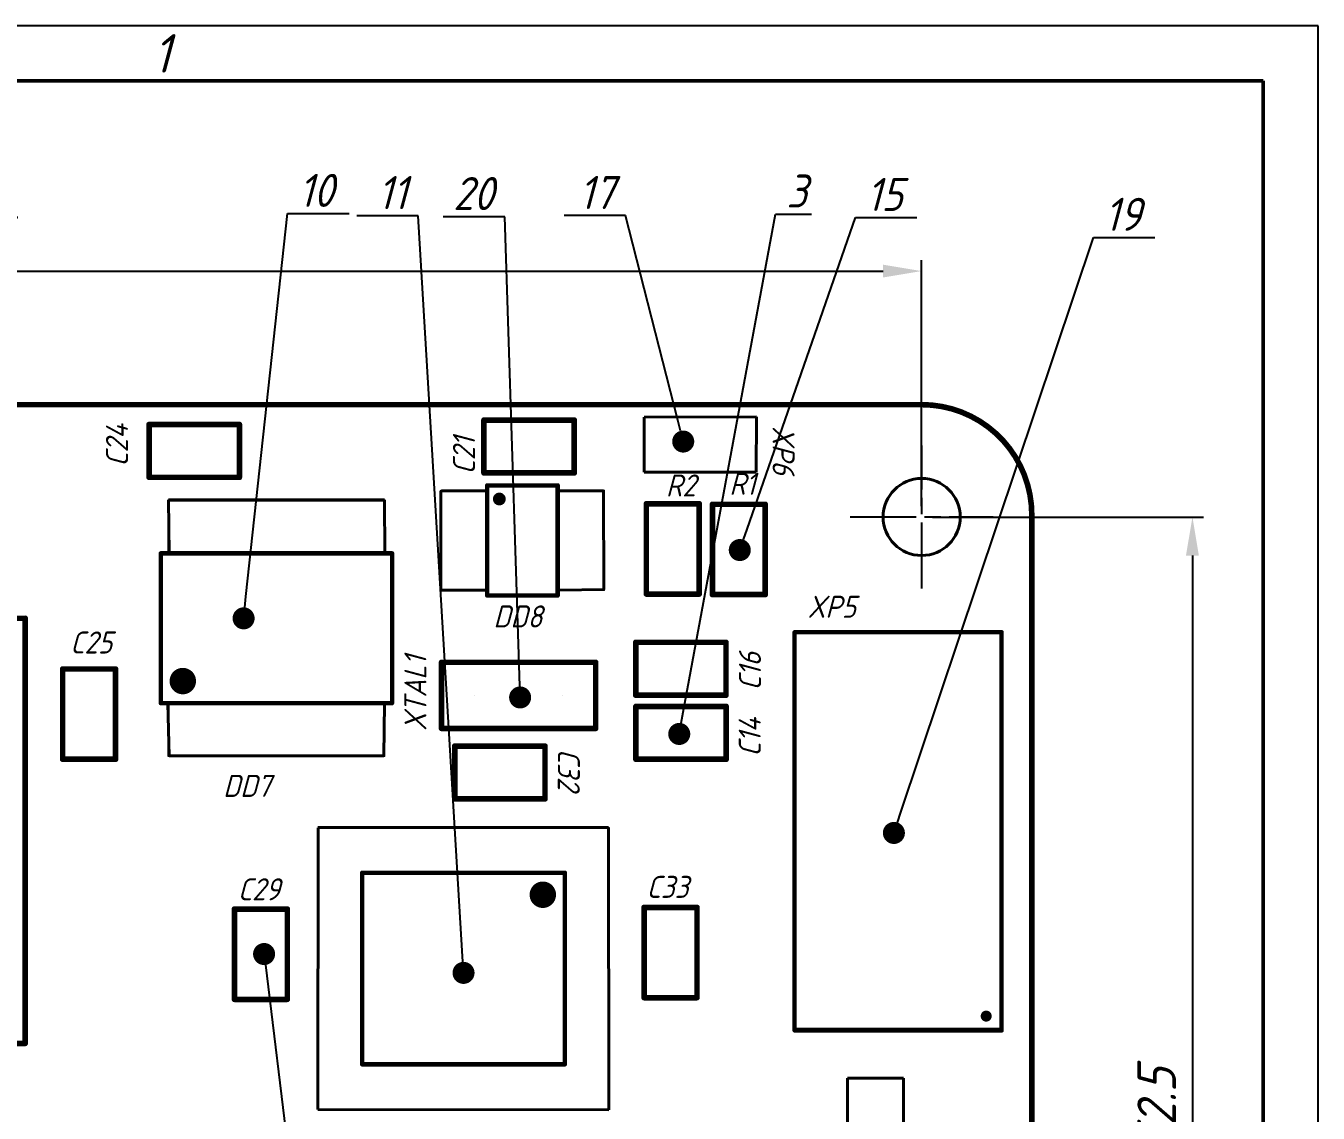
# Model space of a CAD drawing. Header units: millimetres. Extents: x -85 to 1448, y -98 to 199.
# Drawn here: x 217.7 to 335.1, y 100.4 to 199.1 of the extents above; entities that cross this region are included whole.
import ezdxf
from ezdxf import colors
from ezdxf.entities.mleader import LeaderData, LeaderLine
from ezdxf.enums import TextEntityAlignment as Align
from ezdxf.math import Vec2, Vec3

# ---------------------------------------------------------------- set-up
doc = ezdxf.new("R2010")
doc.units = ezdxf.units.MM
for name, pattern in [('AM_ISO08W050', [18, 12, -1.5, 3, -1.5]), ('AM_ISO08W050x2', [9, 6, -0.75, 1.5, -0.75]), ('HIDDEN', [9.525, 6.35, -3.175])]:
    doc.linetypes.add(name, pattern=pattern)
for name, color, linetype, lineweight in [('AM_5', 3, 'Continuous', 25), ('AM_7', 4, 'AM_ISO08W050', 25), ('AM_BOR', 7, 'Continuous', 50), ('Mechanical1', 7, 'Continuous', 40), ('Mechanical13', 7, 'Continuous', 40), ('TopOverlay', 7, 'Continuous', 80), ('прерывистый', 2, 'HIDDEN', 50), ('Текст', 1, 'Continuous', 20)]:
    doc.layers.add(name, color=color, linetype=linetype, lineweight=lineweight)
doc.layers.add('Mechanical15', color=56, linetype='Continuous')
doc.layers.add('PadHoleLayer', color=156, linetype='Continuous')
doc.styles.add('ACGOSTTS', font='geniso.shx', dxfattribs={"oblique": 15})
doc.styles.get("Standard").update_dxf_attribs({"font": 'geniso.shx', "oblique": 15})
doc.dimstyles.new('AM_GOST$0', dxfattribs={"dimtxt": 3.5, "dimasz": 3.5, "dimexe": 1, "dimexo": 1, "dimgap": 1.5, "dimtad": 1, "dimtoh": 1, "dimtxsty": 'Standard', "dimcen": 0, "dimclrd": 256, "dimclre": 256, "dimclrt": 2, "dimadec": 0, "dimazin": 2, "dimtp": 0.1, "dimtm": 0.1, "dimtfac": 0.71, "dimtdec": 3, "dimtmove": 0, "dimatfit": 3, "dimfxl": 1, "dimtolj": 1, "dimlwd": -1, "dimlwe": -1, "dimarcsym": 1})

# ---------------------------------------------------------------- blocks, each defined once
blk = doc.blocks.new('C_________0805_1')
at = {"layer": 'TopOverlay', "const_width": 0.254}
for points in [[(-1.1, -1.2), (-1.1, 1.2)], [(-1.1, 1.2), (3, 1.2)], [(3, -1.2), (3, 1.2)], [(-1.1, -1.2), (2, -1.2)], [(2, -1.2), (3, -1.2)]]:
    blk.add_lwpolyline(points, dxfattribs=at)
at = {"layer": 'TopOverlay', "const_width": 0.127}
for points in [[(-1.164, 1.2, 1), (-1.037, 1.2, 1)], [(-1.164, 1.2, 1), (-1.037, 1.2, 1)], [(2.936, 1.2, 1), (3.063, 1.2, 1)], [(2.936, 1.2, 1), (3.063, 1.2, 1)], [(-1.164, -1.2, 1), (-1.037, -1.2, 1)], [(-1.164, -1.2, 1), (-1.037, -1.2, 1)], [(1.937, -1.2, 1), (2.064, -1.2, 1)], [(1.937, -1.2, 1), (2.064, -1.2, 1)], [(2.936, -1.2, 1), (3.063, -1.2, 1)], [(2.936, -1.2, 1), (3.063, -1.2, 1)]]:
    blk.add_lwpolyline(points, format="xyb", close=True, dxfattribs=at)
blk = doc.blocks.new('TMR1SM_SMD_4')
at = {"layer": 'TopOverlay', "const_width": 0.254}
for points in [[(-17.7, -1.3), (-17.7, 16.5)], [(1.6, 16.5), (-17.7, 16.5)], [(1.6, -1.3), (1.6, 16.5)], [(-17.2, -1.3), (-17.7, -1.3)], [(1.6, -1.3), (-17.2, -1.3)]]:
    blk.add_lwpolyline(points, dxfattribs=at)
at = {"layer": 'TopOverlay', "const_width": 0.127}
for points in [[(-17.764, 16.5, 1), (-17.637, 16.5, 1)], [(-17.764, 16.5, 1), (-17.637, 16.5, 1)], [(1.536, 16.5, 1), (1.663, 16.5, 1)], [(1.536, 16.5, 1), (1.663, 16.5, 1)], [(-17.764, -1.3, 1), (-17.637, -1.3, 1)], [(-17.764, -1.3, 1), (-17.637, -1.3, 1)], [(-17.264, -1.3, 1), (-17.137, -1.3, 1)], [(-17.264, -1.3, 1), (-17.137, -1.3, 1)], [(1.536, -1.3, 1), (1.663, -1.3, 1)], [(1.536, -1.3, 1), (1.663, -1.3, 1)]]:
    blk.add_lwpolyline(points, format="xyb", close=True, dxfattribs=at)
blk = doc.blocks.new('Z_0503_11')
at = {"layer": 'PadHoleLayer'}
for points in [[(0, 0), (0, 0), (0, 0), (0, 0)], [(4, 0), (4, 0), (4, 0), (4, 0)]]:
    blk.add_lwpolyline(points, close=True, dxfattribs=at)
at = {"layer": 'TopOverlay', "const_width": 0.254}
for points in [[(-1.5, -1.5), (-1.5, 1.5)], [(-1.5, 1.5), (5.5, 1.5)], [(5.5, -1.5), (5.5, 1.5)], [(-1.5, -1.5), (-1, -1.5)], [(-1, -1.5), (5.5, -1.5)]]:
    blk.add_lwpolyline(points, dxfattribs=at)
at = {"layer": 'TopOverlay', "const_width": 0.127}
for points in [[(-1.563, 1.5, 1), (-1.436, 1.5, 1)], [(-1.563, 1.5, 1), (-1.436, 1.5, 1)], [(5.437, 1.5, 1), (5.564, 1.5, 1)], [(5.437, 1.5, 1), (5.564, 1.5, 1)], [(-1.563, -1.5, 1), (-1.436, -1.5, 1)], [(-1.563, -1.5, 1), (-1.436, -1.5, 1)], [(-1.064, -1.5, 1), (-0.937, -1.5, 1)], [(-1.064, -1.5, 1), (-0.937, -1.5, 1)], [(5.437, -1.5, 1), (5.564, -1.5, 1)], [(5.437, -1.5, 1), (5.564, -1.5, 1)]]:
    blk.add_lwpolyline(points, format="xyb", close=True, dxfattribs=at)
blk = doc.blocks.new('_________0805_17')
at = {"layer": 'TopOverlay', "const_width": 0.254}
for points in [[(3, 1.2), (-1.1, 1.2)], [(-1.1, -1.2), (-1.1, 1.2)], [(3, -1.2), (3, 1.2)], [(-1.1, -1.2), (2, -1.2)], [(3, -1.2), (2, -1.2)]]:
    blk.add_lwpolyline(points, dxfattribs=at)
at = {"layer": 'TopOverlay', "const_width": 0.127}
for points in [[(-1.164, 1.2, 1), (-1.037, 1.2, 1)], [(-1.164, 1.2, 1), (-1.037, 1.2, 1)], [(2.936, 1.2, 1), (3.063, 1.2, 1)], [(2.936, 1.2, 1), (3.063, 1.2, 1)], [(-1.164, -1.2, 1), (-1.037, -1.2, 1)], [(-1.164, -1.2, 1), (-1.037, -1.2, 1)], [(1.937, -1.2, 1), (2.064, -1.2, 1)], [(1.937, -1.2, 1), (2.064, -1.2, 1)], [(2.936, -1.2, 1), (3.063, -1.2, 1)], [(2.936, -1.2, 1), (3.063, -1.2, 1)]]:
    blk.add_lwpolyline(points, format="xyb", close=True, dxfattribs=at)
blk = doc.blocks.new('_________0805_18')
at = {"layer": 'TopOverlay', "const_width": 0.254}
for points in [[(3, 1.2), (-1.1, 1.2)], [(-1.1, -1.2), (-1.1, 1.2)], [(3, -1.2), (3, 1.2)], [(2, -1.2), (-1.1, -1.2)], [(2, -1.2), (3, -1.2)]]:
    blk.add_lwpolyline(points, dxfattribs=at)
at = {"layer": 'TopOverlay', "const_width": 0.127}
for points in [[(-1.163, 1.2, 1), (-1.036, 1.2, 1)], [(-1.163, 1.2, 1), (-1.036, 1.2, 1)], [(2.936, 1.2, 1), (3.063, 1.2, 1)], [(2.936, 1.2, 1), (3.063, 1.2, 1)], [(-1.163, -1.2, 1), (-1.036, -1.2, 1)], [(-1.163, -1.2, 1), (-1.036, -1.2, 1)], [(1.937, -1.2, 1), (2.064, -1.2, 1)], [(1.937, -1.2, 1), (2.064, -1.2, 1)], [(2.936, -1.2, 1), (3.063, -1.2, 1)], [(2.936, -1.2, 1), (3.063, -1.2, 1)]]:
    blk.add_lwpolyline(points, format="xyb", close=True, dxfattribs=at)
blk = doc.blocks.new('SOIC_N8__REF198__ADM485__23')
at = {"layer": 'Mechanical1', "const_width": 0.1}
for points in [[(-0.875, 0.345), (1.1, 0.345)], [(-0.875, 0.345), (-0.875, -4.155)], [(4.525, 0.345), (6.525, 0.35)], [(6.525, 0.35), (6.525, -4.155)], [(-0.875, -4.155), (1.125, -4.155)], [(4.525, -4.155), (6.525, -4.155)]]:
    blk.add_lwpolyline(points, dxfattribs=at)
at = {"layer": 'Mechanical1', "const_width": 0.05}
for points in [[(-0.9, 0.345, 1), (-0.85, 0.345, 1)], [(-0.9, 0.345, 1), (-0.85, 0.345, 1)], [(1.075, 0.345, 1), (1.125, 0.345, 1)], [(4.5, 0.345, 1), (4.55, 0.345, 1)], [(6.5, 0.35, 1), (6.55, 0.35, 1)], [(6.5, 0.35, 1), (6.55, 0.35, 1)], [(-0.9, -4.155, 1), (-0.85, -4.155, 1)], [(-0.9, -4.155, 1), (-0.85, -4.155, 1)], [(1.1, -4.155, 1), (1.15, -4.155, 1)], [(4.5, -4.155, 1), (4.55, -4.155, 1)], [(6.5, -4.155, 1), (6.55, -4.155, 1)], [(6.5, -4.155, 1), (6.55, -4.155, 1)]]:
    blk.add_lwpolyline(points, format="xyb", close=True, dxfattribs=at)
at = {"layer": 'Mechanical13'}
for p, q in [((-0.875, 0.345), (-0.875, -4.155)), ((-0.85, 0.345), (1.125, 0.345)), ((4.5, 0.345), (6.5, 0.35)), ((6.5, 0.35), (6.525, -4.13)), ((-0.875, -4.155), (1.15, -4.155)), ((6.525, -4.13), (4.5, -4.155))]:
    blk.add_line(p, q, dxfattribs=at)
at = {"layer": 'TopOverlay', "const_width": 0.2}
for points in [[(1.225, -4.405), (1.225, 0.595)], [(1.225, 0.595), (4.425, 0.595)], [(4.425, -4.405), (4.425, 0.595)], [(1.225, -4.405), (4.425, -4.405)]]:
    blk.add_lwpolyline(points, dxfattribs=at)
at = {"layer": 'TopOverlay'}
for points, const_width in [([(1.175, 0.595, 1), (1.275, 0.595, 1)], 0.1), ([(1.175, 0.595, 1), (1.275, 0.595, 1)], 0.1), ([(4.375, 0.595, 1), (4.475, 0.595, 1)], 0.1), ([(4.375, 0.595, 1), (4.475, 0.595, 1)], 0.1), ([(1.915, -0.025, 1), (1.635, -0.025, 1)], 0.3), ([(1.56, -0.025, 1), (1.71, -0.025, 1)], 0.15), ([(1.84, -0.025, 1), (1.99, -0.025, 1)], 0.15), ([(1.175, -4.405, 1), (1.275, -4.405, 1)], 0.1), ([(1.175, -4.405, 1), (1.275, -4.405, 1)], 0.1), ([(4.375, -4.405, 1), (4.475, -4.405, 1)], 0.1), ([(4.375, -4.405, 1), (4.475, -4.405, 1)], 0.1)]:
    blk.add_lwpolyline(points, format="xyb", close=True, dxfattribs=dict(at, const_width=const_width))
blk = doc.blocks.new('ADUM_SOIC_24')
at = {"layer": 'Mechanical13'}
for p, q in [((-1.049, 0.43), (-1.05, -9.32)), ((1.325, 0.48), (-1.049, 0.43)), ((8.15, 0.43), (10.575, 0.455)), ((10.575, 0.455), (10.575, -9.345)), ((-1.05, -9.32), (1.325, -9.345)), ((10.575, -9.345), (8.15, -9.37))]:
    blk.add_line(p, q, dxfattribs=at)
at = {"layer": 'Mechanical13', "const_width": 0.1}
for points in [[(-1.05, 0.455), (1.35, 0.455)], [(-1.05, 0.455), (-1.05, -9.345)], [(8.15, 0.455), (10.55, 0.455)], [(10.55, 0.455), (10.55, -9.345)], [(-1.05, -9.345), (1.35, -9.345)], [(8.15, -9.345), (10.55, -9.345)]]:
    blk.add_lwpolyline(points, dxfattribs=at)
at = {"layer": 'Mechanical13', "const_width": 0.05}
for points in [[(-1.075, 0.455, 1), (-1.025, 0.455, 1)], [(-1.075, 0.455, 1), (-1.025, 0.455, 1)], [(1.325, 0.455, 1), (1.375, 0.455, 1)], [(8.125, 0.455, 1), (8.175, 0.455, 1)], [(10.525, 0.455, 1), (10.575, 0.455, 1)], [(10.525, 0.455, 1), (10.575, 0.455, 1)], [(-1.075, -9.345, 1), (-1.025, -9.345, 1)], [(-1.075, -9.345, 1), (-1.025, -9.345, 1)], [(1.325, -9.345, 1), (1.375, -9.345, 1)], [(8.125, -9.345, 1), (8.175, -9.345, 1)], [(10.525, -9.345, 1), (10.575, -9.345, 1)], [(10.525, -9.345, 1), (10.575, -9.345, 1)]]:
    blk.add_lwpolyline(points, format="xyb", close=True, dxfattribs=at)
at = {"layer": 'TopOverlay', "const_width": 0.2}
for points in [[(1.35, 0.805), (1.35, -9.695)], [(1.35, 0.805), (8.15, 0.805)], [(8.15, 0.805), (8.15, -9.695)], [(1.35, -9.695), (8.15, -9.695)]]:
    blk.add_lwpolyline(points, dxfattribs=at)
at = {"layer": 'TopOverlay'}
for points, const_width in [([(1.3, 0.805, 1), (1.4, 0.805, 1)], 0.1), ([(1.3, 0.805, 1), (1.4, 0.805, 1)], 0.1), ([(8.1, 0.805, 1), (8.2, 0.805, 1)], 0.1), ([(8.1, 0.805, 1), (8.2, 0.805, 1)], 0.1), ([(2.65, -0.195, 1), (2.05, -0.195, 1)], 0.6), ([(1.9, -0.195, 1), (2.2, -0.195, 1)], 0.3), ([(2.5, -0.195, 1), (2.8, -0.195, 1)], 0.3), ([(1.3, -9.695, 1), (1.4, -9.695, 1)], 0.1), ([(1.3, -9.695, 1), (1.4, -9.695, 1)], 0.1), ([(8.1, -9.695, 1), (8.2, -9.695, 1)], 0.1), ([(8.1, -9.695, 1), (8.2, -9.695, 1)], 0.1)]:
    blk.add_lwpolyline(points, format="xyb", close=True, dxfattribs=dict(at, const_width=const_width))
blk = doc.blocks.new('C_________0805_33')
at = {"layer": 'TopOverlay', "const_width": 0.254}
for points in [[(3, 1.2), (-1.1, 1.2)], [(-1.1, -1.2), (-1.1, 1.2)], [(3, -1.2), (3, 1.2)], [(2, -1.2), (-1.1, -1.2)], [(3, -1.2), (2, -1.2)]]:
    blk.add_lwpolyline(points, dxfattribs=at)
at = {"layer": 'TopOverlay', "const_width": 0.127}
for points in [[(-1.164, 1.2, 1), (-1.037, 1.2, 1)], [(-1.164, 1.2, 1), (-1.037, 1.2, 1)], [(2.936, 1.2, 1), (3.063, 1.2, 1)], [(2.936, 1.2, 1), (3.063, 1.2, 1)], [(-1.164, -1.2, 1), (-1.037, -1.2, 1)], [(-1.164, -1.2, 1), (-1.037, -1.2, 1)], [(1.937, -1.2, 1), (2.064, -1.2, 1)], [(1.937, -1.2, 1), (2.064, -1.2, 1)], [(2.936, -1.2, 1), (3.063, -1.2, 1)], [(2.936, -1.2, 1), (3.063, -1.2, 1)]]:
    blk.add_lwpolyline(points, format="xyb", close=True, dxfattribs=at)
blk = doc.blocks.new('C_________0805_34')
at = {"layer": 'TopOverlay', "const_width": 0.254}
for points in [[(-1.1, 1.2), (3, 1.2)], [(-1.1, -1.2), (-1.1, 1.2)], [(3, -1.2), (3, 1.2)], [(-1.1, -1.2), (2, -1.2)], [(2, -1.2), (3, -1.2)]]:
    blk.add_lwpolyline(points, dxfattribs=at)
at = {"layer": 'TopOverlay', "const_width": 0.127}
for points in [[(-1.164, 1.2, 1), (-1.037, 1.2, 1)], [(-1.164, 1.2, 1), (-1.037, 1.2, 1)], [(2.936, 1.2, 1), (3.063, 1.2, 1)], [(2.936, 1.2, 1), (3.063, 1.2, 1)], [(-1.164, -1.2, 1), (-1.037, -1.2, 1)], [(-1.164, -1.2, 1), (-1.037, -1.2, 1)], [(1.937, -1.2, 1), (2.064, -1.2, 1)], [(1.937, -1.2, 1), (2.064, -1.2, 1)], [(2.936, -1.2, 1), (3.063, -1.2, 1)], [(2.936, -1.2, 1), (3.063, -1.2, 1)]]:
    blk.add_lwpolyline(points, format="xyb", close=True, dxfattribs=at)
blk = doc.blocks.new('C_________0805_37')
at = {"layer": 'TopOverlay', "const_width": 0.254}
for points in [[(3, 1.2), (-1.1, 1.2)], [(-1.1, -1.2), (-1.1, 1.2)], [(3, -1.2), (3, 1.2)], [(2, -1.2), (-1.1, -1.2)], [(3, -1.2), (2, -1.2)]]:
    blk.add_lwpolyline(points, dxfattribs=at)
at = {"layer": 'TopOverlay', "const_width": 0.127}
for points in [[(-1.164, 1.2, 1), (-1.037, 1.2, 1)], [(-1.164, 1.2, 1), (-1.037, 1.2, 1)], [(2.936, 1.2, 1), (3.063, 1.2, 1)], [(2.936, 1.2, 1), (3.063, 1.2, 1)], [(-1.164, -1.2, 1), (-1.037, -1.2, 1)], [(-1.164, -1.2, 1), (-1.037, -1.2, 1)], [(1.937, -1.2, 1), (2.064, -1.2, 1)], [(1.937, -1.2, 1), (2.064, -1.2, 1)], [(2.936, -1.2, 1), (3.063, -1.2, 1)], [(2.936, -1.2, 1), (3.063, -1.2, 1)]]:
    blk.add_lwpolyline(points, format="xyb", close=True, dxfattribs=at)
blk = doc.blocks.new('C_________0805_41')
at = {"layer": 'TopOverlay', "const_width": 0.254}
for points in [[(-1.1, 1.2), (3, 1.2)], [(-1.1, 1.2), (-1.1, -1.2)], [(3, 1.2), (3, -1.2)], [(-1.1, -1.2), (2, -1.2)], [(2, -1.2), (3, -1.2)]]:
    blk.add_lwpolyline(points, dxfattribs=at)
at = {"layer": 'TopOverlay', "const_width": 0.127}
for points in [[(-1.164, 1.2, 1), (-1.037, 1.2, 1)], [(-1.164, 1.2, 1), (-1.037, 1.2, 1)], [(2.936, 1.2, 1), (3.063, 1.2, 1)], [(2.936, 1.2, 1), (3.063, 1.2, 1)], [(-1.164, -1.2, 1), (-1.037, -1.2, 1)], [(-1.164, -1.2, 1), (-1.037, -1.2, 1)], [(1.937, -1.2, 1), (2.064, -1.2, 1)], [(1.937, -1.2, 1), (2.064, -1.2, 1)], [(2.936, -1.2, 1), (3.063, -1.2, 1)], [(2.936, -1.2, 1), (3.063, -1.2, 1)]]:
    blk.add_lwpolyline(points, format="xyb", close=True, dxfattribs=at)
blk = doc.blocks.new('C_________0805_42')
at = {"layer": 'TopOverlay', "const_width": 0.254}
for points in [[(-1.1, 1.2), (3, 1.2)], [(-1.1, -1.2), (-1.1, 1.2)], [(3, -1.2), (3, 1.2)], [(-1.1, -1.2), (2, -1.2)], [(2, -1.2), (3, -1.2)]]:
    blk.add_lwpolyline(points, dxfattribs=at)
at = {"layer": 'TopOverlay', "const_width": 0.127}
for points in [[(-1.164, 1.2, 1), (-1.037, 1.2, 1)], [(-1.164, 1.2, 1), (-1.037, 1.2, 1)], [(2.936, 1.2, 1), (3.063, 1.2, 1)], [(2.936, 1.2, 1), (3.063, 1.2, 1)], [(-1.164, -1.2, 1), (-1.037, -1.2, 1)], [(-1.164, -1.2, 1), (-1.037, -1.2, 1)], [(1.937, -1.2, 1), (2.064, -1.2, 1)], [(1.937, -1.2, 1), (2.064, -1.2, 1)], [(2.936, -1.2, 1), (3.063, -1.2, 1)], [(2.936, -1.2, 1), (3.063, -1.2, 1)]]:
    blk.add_lwpolyline(points, format="xyb", close=True, dxfattribs=at)
blk = doc.blocks.new('C_________0805_45')
at = {"layer": 'TopOverlay', "const_width": 0.254}
for points in [[(-1.1, 1.2), (3, 1.2)], [(-1.1, -1.2), (-1.1, 1.2)], [(3, -1.2), (3, 1.2)], [(-1.1, -1.2), (2, -1.2)], [(2, -1.2), (3, -1.2)]]:
    blk.add_lwpolyline(points, dxfattribs=at)
at = {"layer": 'TopOverlay', "const_width": 0.127}
for points in [[(-1.163, 1.2, 1), (-1.036, 1.2, 1)], [(-1.163, 1.2, 1), (-1.036, 1.2, 1)], [(2.936, 1.2, 1), (3.063, 1.2, 1)], [(2.936, 1.2, 1), (3.063, 1.2, 1)], [(-1.163, -1.2, 1), (-1.036, -1.2, 1)], [(-1.163, -1.2, 1), (-1.036, -1.2, 1)], [(1.937, -1.2, 1), (2.064, -1.2, 1)], [(1.937, -1.2, 1), (2.064, -1.2, 1)], [(2.936, -1.2, 1), (3.063, -1.2, 1)], [(2.936, -1.2, 1), (3.063, -1.2, 1)]]:
    blk.add_lwpolyline(points, format="xyb", close=True, dxfattribs=at)
blk = doc.blocks.new('C_________0805_50')
at = {"layer": 'TopOverlay', "const_width": 0.254}
for points in [[(-1.1, 1.2), (3, 1.2)], [(-1.1, -1.2), (-1.1, 1.2)], [(3, -1.2), (3, 1.2)], [(-1.1, -1.2), (2, -1.2)], [(2, -1.2), (3, -1.2)]]:
    blk.add_lwpolyline(points, dxfattribs=at)
at = {"layer": 'TopOverlay', "const_width": 0.127}
for points in [[(-1.164, 1.2, 1), (-1.037, 1.2, 1)], [(-1.164, 1.2, 1), (-1.037, 1.2, 1)], [(2.936, 1.2, 1), (3.063, 1.2, 1)], [(2.936, 1.2, 1), (3.063, 1.2, 1)], [(-1.164, -1.2, 1), (-1.037, -1.2, 1)], [(-1.164, -1.2, 1), (-1.037, -1.2, 1)], [(1.937, -1.2, 1), (2.064, -1.2, 1)], [(1.937, -1.2, 1), (2.064, -1.2, 1)], [(2.936, -1.2, 1), (3.063, -1.2, 1)], [(2.936, -1.2, 1), (3.063, -1.2, 1)]]:
    blk.add_lwpolyline(points, format="xyb", close=True, dxfattribs=at)
blk = doc.blocks.new('GOST_A3_LANDSCAPE')
at = {"layer": 'AM_BOR', "color": 1, "lineweight": 25}
for p, q in [((420, 297), (0, 297)), ((420, 0), (420, 297))]:
    blk.add_line(p, q, dxfattribs=at)
at = {"layer": 'AM_BOR', "color": 7, "lineweight": 50}
for p, q in [((415, 292), (20, 292)), ((415, 5), (415, 292))]:
    blk.add_line(p, q, dxfattribs=at)
at = {"layer": 'AM_BOR', "color": 1, "lineweight": 25, "style": 'ACGOSTTS', "oblique": 15}
blk.add_text('1', height=3.5, dxfattribs=at).set_placement((315, 294.5), align=Align.MIDDLE_CENTER)
blk = doc.blocks.new('*D70')
at = {"layer": 'AM_5', "linetype": 'ByBlock', "transparency": 16777216}
for p, q in [((119.05, 146.98), (119.05, 27.16)), ((309.05, 146.98), (309.05, 27.16)), ((122.55, 28.16), (305.55, 28.16))]:
    blk.add_line(p, q, dxfattribs=at)
at = {"layer": 'AM_5', "transparency": 16777216}
for points in [[(122.55, 28.74), (122.55, 27.58), (119.05, 28.16)], [(305.55, 28.74), (305.55, 27.58), (309.05, 28.16)]]:
    blk.add_solid(points, dxfattribs=at)
at = {"layer": 'Defpoints', "color": 0, "transparency": 16777216}
for p in [(119.05, 147.98), (309.05, 147.98), (309.05, 28.16)]:
    blk.add_point(p, dxfattribs=at)
at = {"layer": 'AM_5', "color": 2, "transparency": 16777216, "insert": (215.17, 31.41), "char_height": 3.5, "attachment_point": 5}
blk.add_mtext('\\A1;95', dxfattribs=at)
blk = doc.blocks.new('*D71')
at = {"layer": 'AM_5', "linetype": 'ByBlock', "transparency": 16777216}
for p, q in [((300.05, 154.48), (324.64, 154.48)), ((323.64, 150.98), (323.64, 52.98)), ((300.05, 49.48), (324.64, 49.48))]:
    blk.add_line(p, q, dxfattribs=at)
at = {"layer": 'AM_5', "transparency": 16777216}
for points in [[(323.05, 150.98), (324.22, 150.98), (323.64, 154.48)], [(323.05, 52.98), (324.22, 52.98), (323.64, 49.48)]]:
    blk.add_solid(points, dxfattribs=at)
at = {"layer": 'Defpoints', "color": 0, "transparency": 16777216}
for p in [(299.05, 154.48), (299.05, 49.48), (323.64, 49.48)]:
    blk.add_point(p, dxfattribs=at)
at = {"layer": 'AM_5', "color": 2, "transparency": 16777216, "insert": (320.39, 100.69), "char_height": 3.5, "attachment_point": 5, "rotation": 90}
blk.add_mtext('\\A1;52.5', dxfattribs=at)
blk = doc.blocks.new('*D72')
at = {"layer": 'AM_5', "linetype": 'ByBlock', "transparency": 16777216}
for p, q in [((129.05, 155.48), (129.05, 177.81)), ((299.05, 155.48), (299.05, 177.81)), ((132.55, 176.81), (295.55, 176.81))]:
    blk.add_line(p, q, dxfattribs=at)
at = {"layer": 'AM_5', "transparency": 16777216}
for points in [[(132.55, 177.39), (132.55, 176.23), (129.05, 176.81)], [(295.55, 177.39), (295.55, 176.23), (299.05, 176.81)]]:
    blk.add_solid(points, dxfattribs=at)
at = {"layer": 'Defpoints', "color": 0, "transparency": 16777216}
for p in [(299.05, 176.81), (129.05, 154.48), (299.05, 154.48)]:
    blk.add_point(p, dxfattribs=at)
at = {"layer": 'AM_5', "color": 2, "transparency": 16777216, "insert": (214.05, 180.06), "char_height": 3.5, "attachment_point": 5}
blk.add_mtext('\\A1;85', dxfattribs=at)
blk = doc.blocks.new('_Dot')
at = {"color": 0, "linetype": 'ByBlock', "lineweight": -2}
blk.add_line((-0.5, 0), (-1, 0), dxfattribs=at)
at = {"color": 0, "linetype": 'ByBlock', "const_width": 0.5}
blk.add_lwpolyline([(-0.25, 0, 1), (0.25, 0, 1)], format="xyb", close=True, dxfattribs=at)

msp = doc.modelspace()

# ---------------------------------------------------------------- linework, layer by layer
at = {"layer": 'AM_7', "linetype": 'AM_ISO08W050x2'}
for p, q in [((299.052, 147.983), (299.052, 160.983)), ((292.552, 154.483), (305.552, 154.483))]:
    msp.add_line(p, q, dxfattribs=at)
at = {"layer": 'Mechanical1', "const_width": 0.508}
for points in [[(128.852, 164.683), (298.852, 164.683)], [(309.052, 49.283), (309.052, 154.683)]]:
    msp.add_lwpolyline(points, dxfattribs=at)
at = {"layer": 'Mechanical1'}
for points, const_width in [([(298.725, 164.683, 1), (298.979, 164.683, 1)], 0.254), ([(298.925, 164.683, 1), (299.179, 164.683, 1)], 0.254), ([(308.925, 154.683, 1), (309.179, 154.683, 1)], 0.254), ([(308.925, 154.683, 1), (309.179, 154.683, 1)], 0.254), ([(304.912, 108.913, 1), (304.912, 109.413, 1)], 0.5)]:
    msp.add_lwpolyline(points, format="xyb", close=True, dxfattribs=dict(at, const_width=const_width))
at = {"layer": 'Mechanical1', "const_width": 0.508}
msp.add_lwpolyline([(299.052, 164.683, -0.4142136), (309.052, 154.683)], format="xyb", dxfattribs=at)
at = {"layer": 'Mechanical13'}
for p, q in [((284.046, 163.573), (273.854, 163.54)), ((273.854, 163.54), (273.854, 158.56)), ((284.032, 158.543), (284.046, 163.573)), ((273.854, 158.56), (284.032, 158.543)), ((244.227, 126.283), (270.627, 126.283)), ((244.227, 100.683), (244.252, 126.258)), ((270.627, 126.283), (270.652, 100.658)), ((292.312, 103.443), (292.312, 103.543)), ((292.312, 103.543), (292.362, 103.543)), ((292.312, 103.443), (292.312, 73.063)), ((297.392, 103.543), (292.362, 103.543)), ((297.392, 73.063), (297.392, 103.543)), ((270.652, 100.658), (244.227, 100.683))]:
    msp.add_line(p, q, dxfattribs=at)
msp.add_circle((299.052, 154.483), 3.5, dxfattribs=at)
at = {"layer": 'Mechanical15'}
for points, const_width in [([(287.612, 143.913), (306.212, 143.913)], 0.2), ([(287.612, 108.013), (287.612, 143.913)], 0.2), ([(306.212, 108.013), (306.212, 143.913)], 0.2), ([(244.252, 100.683), (244.252, 126.283)], 0.1), ([(244.252, 126.283), (270.652, 126.283)], 0.1), ([(270.652, 100.683), (270.652, 126.283)], 0.1), ([(287.612, 108.013), (306.212, 108.013)], 0.2), ([(244.252, 100.683), (270.652, 100.683)], 0.1)]:
    msp.add_lwpolyline(points, dxfattribs=dict(at, const_width=const_width))
for points, const_width in [([(287.612, 143.863, 1), (287.612, 143.963, 1)], 0.1), ([(287.612, 143.863, 1), (287.612, 143.963, 1)], 0.1), ([(306.212, 143.863, 1), (306.212, 143.963, 1)], 0.1), ([(306.212, 143.863, 1), (306.212, 143.963, 1)], 0.1), ([(244.252, 126.308, 1), (244.252, 126.258, 1)], 0.05), ([(244.252, 126.308, 1), (244.252, 126.258, 1)], 0.05), ([(270.652, 126.308, 1), (270.652, 126.258, 1)], 0.05), ([(270.652, 126.308, 1), (270.652, 126.258, 1)], 0.05), ([(287.612, 107.963, 1), (287.612, 108.063, 1)], 0.1), ([(287.612, 107.963, 1), (287.612, 108.063, 1)], 0.1), ([(306.212, 107.963, 1), (306.212, 108.063, 1)], 0.1), ([(306.212, 107.963, 1), (306.212, 108.063, 1)], 0.1), ([(244.252, 100.708, 1), (244.252, 100.658, 1)], 0.05), ([(244.252, 100.708, 1), (244.252, 100.658, 1)], 0.05), ([(270.652, 100.708, 1), (270.652, 100.658, 1)], 0.05), ([(270.652, 100.708, 1), (270.652, 100.658, 1)], 0.05)]:
    msp.add_lwpolyline(points, format="xyb", close=True, dxfattribs=dict(at, const_width=const_width))
at = {"layer": 'TopOverlay', "const_width": 0.4}
for points in [[(287.512, 144.013), (306.312, 144.013)], [(287.512, 107.863), (287.512, 144.013)], [(306.312, 107.863), (306.312, 144.013)], [(248.252, 104.783), (248.252, 122.183)], [(248.252, 122.183), (266.652, 122.183)], [(266.652, 104.783), (266.652, 122.183)], [(287.512, 107.863), (306.312, 107.863)], [(248.252, 104.783), (266.652, 104.783)]]:
    msp.add_lwpolyline(points, dxfattribs=at)
at = {"layer": 'TopOverlay'}
for points, const_width in [([(287.512, 143.913, 1), (287.512, 144.113, 1)], 0.2), ([(287.512, 143.913, 1), (287.512, 144.113, 1)], 0.2), ([(306.312, 143.913, 1), (306.312, 144.113, 1)], 0.2), ([(306.312, 143.913, 1), (306.312, 144.113, 1)], 0.2), ([(248.252, 122.283, 1), (248.252, 122.083, 1)], 0.2), ([(248.252, 122.283, 1), (248.252, 122.083, 1)], 0.2), ([(266.652, 122.283, 1), (266.652, 122.083, 1)], 0.2), ([(266.652, 122.283, 1), (266.652, 122.083, 1)], 0.2), ([(264.652, 119.583, 1), (264.652, 120.783, 1)], 1.2), ([(264.652, 121.083, 1), (264.652, 120.483, 1)], 0.6), ([(264.652, 119.883, 1), (264.652, 119.283, 1)], 0.6), ([(287.512, 107.763, 1), (287.512, 107.963, 1)], 0.2), ([(287.512, 107.763, 1), (287.512, 107.963, 1)], 0.2), ([(306.312, 107.763, 1), (306.312, 107.963, 1)], 0.2), ([(306.312, 107.763, 1), (306.312, 107.963, 1)], 0.2), ([(248.252, 104.883, 1), (248.252, 104.683, 1)], 0.2), ([(248.252, 104.883, 1), (248.252, 104.683, 1)], 0.2), ([(266.652, 104.883, 1), (266.652, 104.683, 1)], 0.2), ([(266.652, 104.883, 1), (266.652, 104.683, 1)], 0.2)]:
    msp.add_lwpolyline(points, format="xyb", close=True, dxfattribs=dict(at, const_width=const_width))

# ---------------------------------------------------------------- block references
at = {"xscale": 1.999999999999999, "yscale": 1.999999999999999, "zscale": 1.999999999999999}
for name, p in [('C_________0805_42', (231.102, 160.483)), ('C_________0805_45', (261.502, 160.883)), ('SOIC_N8__REF198__ADM485__23', (257.152, 156.163)), ('C_________0805_50', (275.288, 140.703)), ('Z_0503_11', (258.452, 138.283)), ('C_________0805_1', (275.302, 134.883)), ('C_________0805_34', (258.852, 131.283))]:
    msp.add_blockref(name, p, dxfattribs=at)
for name, p, rotation in [('ADUM_SOIC_24', (231.572, 134.883), 90), ('_________0805_17', (276.452, 153.483), 270), ('_________0805_18', (282.452, 153.433), 270), ('TMR1SM_SMD_4', (184.652, 109.883), 270), ('C_________0805_41', (223.452, 134.683), 90), ('C_________0805_37', (239.052, 116.683), 270), ('C_________0805_33', (276.252, 116.833), 270)]:
    msp.add_blockref(name, p, dxfattribs=dict(at, rotation=rotation))
at = {"layer": 'прерывистый', "lineweight": 0}
msp.add_blockref('GOST_A3_LANDSCAPE', (-84.946, -97.923), dxfattribs=at)

# ---------------------------------------------------------------- texts
at = {"layer": 'Текст', "color": 1, "oblique": 15}
for s, rotation, p in [('C24', 90, (226.985, 159.051)), ('C21', 90, (258.492, 158.343)), ('XP6', 270, (285.515, 162.728)), ('XTAL1', 90, (254.082, 135.056)), ('C16', 90, (284.464, 138.725)), ('C14', 90, (284.441, 132.72)), ('C32', 270, (266.013, 133.44))]:
    msp.add_text(s, height=2, rotation=rotation, dxfattribs=at).set_placement(p)
for s, p in [('R1', (281.586, 156.494)), ('R2', (275.828, 156.344)), ('XP5', (288.685, 145.332)), ('DD8', (260.161, 144.452)), ('C25', (221.733, 142.087)), ('DD7', (235.618, 129.068)), ('C29', (236.954, 119.678)), ('C33', (274.066, 119.894))]:
    msp.add_text(s, height=2, dxfattribs=at).set_placement(p)

# ---------------------------------------------------------------- dimensions: what is measured, and where the dimension line sits
at = {"layer": 'AM_5'}
dim = msp.add_linear_dim(base=(299.052, 176.81), p1=(129.052, 154.483), p2=(299.052, 154.483), text='85', dimstyle='AM_GOST$0', override={"dimpost": ''}, dxfattribs=at)
dim.commit()
dim.dimension.update_dxf_attribs({"geometry": '*D72', "text_midpoint": (214.052, 180.06)})
for base, p1, p2, angle, text, picture, middle in [((323.636, 49.483), (299.052, 154.483), (299.052, 49.483), 90, '52.5', '*D71', (323.636, 100.686)), ((309.052, 28.158), (119.052, 147.983), (309.052, 147.983), 0, '95', '*D70', (215.168, 28.158))]:
    dim = msp.add_linear_dim(base=base, p1=p1, p2=p2, angle=angle, text=text, dimstyle='AM_GOST$0', dxfattribs=at)
    dim.commit()
    dim.dimension.update_dxf_attribs({"geometry": picture, "text_midpoint": middle, "dimtype": 160})

# ---------------------------------------------------------------- leaders
ml = msp.add_multileader_mtext('Standard', dxfattribs=at)
ml.set_content('10', color=256)
ml.set_leader_properties()
ml.set_arrow_properties(name='DOT')
ml.build(insert=Vec2(0, 0))
ml.multileader.update_dxf_attribs({"text_left_attachment_type": 5, "text_right_attachment_type": 5, "dogleg_length": 0, "arrow_head_size": 2})
ctx = ml.context
ctx.base_point, ctx.char_height, ctx.arrow_head_size, ctx.landing_gap_size, ctx.plane_origin = Vec3(241.472, 182.037), 3, 2, 1, Vec3(237.483, 145.279)
ctx.left_attachment, ctx.right_attachment = 5, 5
notes = []
notes.append((ctx, [(0, (1, 1, 0), (241.472, 182.037), (1, 0), 0, [(0, [(237.483, 145.279)], 0, [])])]))
ctx.mtext.insert, ctx.mtext.flow_direction = Vec3(242.472, 185.637), 5
ml = msp.add_multileader_mtext('Standard', dxfattribs=at)
ml.set_content('11', color=256)
ml.set_leader_properties()
ml.set_arrow_properties(name='DOT')
ml.build(insert=Vec2(0, 0))
ml.multileader.update_dxf_attribs({"text_left_attachment_type": 5, "text_right_attachment_type": 5, "dogleg_length": 0, "arrow_head_size": 2})
ctx = ml.context
ctx.base_point, ctx.char_height, ctx.arrow_head_size, ctx.landing_gap_size, ctx.plane_origin = Vec3(249.077, 181.838), 3, 2, 1, Vec3(257.452, 113.088)
ctx.left_attachment, ctx.right_attachment, ctx.text_align_type = 5, 5, 2
notes.append((ctx, [(1, (1, 1, 0), (253.338, 181.838), (-1, 0), 0, [(0, [(257.452, 113.088)], 0, [])])]))
ctx.mtext.insert, ctx.mtext.alignment, ctx.mtext.flow_direction = Vec3(252.338, 185.438), 3, 5
ml = msp.add_multileader_mtext('Standard', dxfattribs=at)
ml.set_content('17', color=256)
ml.set_leader_properties()
ml.set_arrow_properties(name='DOT')
ml.build(insert=Vec2(0, 0))
ml.multileader.update_dxf_attribs({"text_left_attachment_type": 5, "text_right_attachment_type": 5, "dogleg_length": 0, "arrow_head_size": 2})
ctx = ml.context
ctx.base_point, ctx.char_height, ctx.arrow_head_size, ctx.landing_gap_size, ctx.plane_origin = Vec3(267.308, 181.846), 3, 2, 1, Vec3(277.401, 161.331)
ctx.left_attachment, ctx.right_attachment, ctx.text_align_type = 5, 5, 2
notes.append((ctx, [(0, (1, 1, 0), (272.168, 181.846), (-1, 0), 0, [(0, [(277.401, 161.331)], 0, [])])]))
ctx.mtext.insert, ctx.mtext.alignment, ctx.mtext.flow_direction = Vec3(271.168, 185.446), 3, 5
ml = msp.add_multileader_mtext('Standard', dxfattribs=at)
ml.set_content('3', color=256)
ml.set_leader_properties()
ml.set_arrow_properties(name='DOT')
ml.build(insert=Vec2(0, 0))
ml.multileader.update_dxf_attribs({"text_left_attachment_type": 5, "text_right_attachment_type": 5, "dogleg_length": 0, "arrow_head_size": 2})
ctx = ml.context
ctx.base_point, ctx.char_height, ctx.arrow_head_size, ctx.landing_gap_size, ctx.plane_origin = Vec3(285.766, 181.974), 3, 2, 1, Vec3(277.04, 134.782)
ctx.left_attachment, ctx.right_attachment = 5, 5
notes.append((ctx, [(0, (1, 1, 0), (285.766, 181.974), (1, 0), 0, [(0, [(277.04, 134.782)], 0, [])])]))
ctx.mtext.insert, ctx.mtext.flow_direction = Vec3(286.766, 185.574), 5
ml = msp.add_multileader_mtext('Standard', dxfattribs=at)
ml.set_content('20', color=256)
ml.set_leader_properties()
ml.set_arrow_properties(name='DOT')
ml.build(insert=Vec2(0, 0))
ml.multileader.update_dxf_attribs({"text_left_attachment_type": 5, "text_right_attachment_type": 5, "dogleg_length": 0, "arrow_head_size": 2})
ctx = ml.context
ctx.base_point, ctx.char_height, ctx.arrow_head_size, ctx.landing_gap_size, ctx.plane_origin = Vec3(255.207, 181.75), 3, 2, 1, Vec3(262.591, 138.096)
ctx.left_attachment, ctx.right_attachment, ctx.text_align_type = 5, 5, 2
notes.append((ctx, [(0, (1, 1, 0), (261.192, 181.75), (-1, 0), 0, [(0, [(262.591, 138.096)], 0, [])])]))
ctx.mtext.insert, ctx.mtext.alignment, ctx.mtext.flow_direction = Vec3(260.192, 185.351), 3, 5
ml = msp.add_multileader_mtext('Standard', dxfattribs=at)
ml.set_content('15', color=256)
ml.set_leader_properties()
ml.set_arrow_properties(name='DOT')
ml.build(insert=Vec2(0, 0))
ml.multileader.update_dxf_attribs({"text_left_attachment_type": 5, "text_right_attachment_type": 5, "dogleg_length": 0, "arrow_head_size": 2})
ctx = ml.context
ctx.base_point, ctx.char_height, ctx.arrow_head_size, ctx.landing_gap_size, ctx.plane_origin = Vec3(293.032, 181.668), 3, 2, 1, Vec3(282.537, 151.48)
ctx.left_attachment, ctx.right_attachment = 5, 5
notes.append((ctx, [(0, (1, 1, 0), (293.032, 181.668), (1, 0), 0, [(0, [(282.537, 151.48)], 0, [])])]))
ctx.mtext.insert, ctx.mtext.flow_direction = Vec3(294.032, 185.268), 5
ml = msp.add_multileader_mtext('Standard', dxfattribs=at)
ml.set_content('19', color=256)
ml.set_leader_properties()
ml.set_arrow_properties(name='DOT')
ml.build(insert=Vec2(0, 0))
ml.multileader.update_dxf_attribs({"text_left_attachment_type": 5, "text_right_attachment_type": 5, "dogleg_length": 0, "arrow_head_size": 2})
ctx = ml.context
ctx.base_point, ctx.char_height, ctx.arrow_head_size, ctx.landing_gap_size, ctx.plane_origin = Vec3(314.645, 179.865), 3, 2, 1, Vec3(296.529, 125.793)
ctx.left_attachment, ctx.right_attachment = 5, 5
notes.append((ctx, [(0, (1, 1, 0), (314.645, 179.865), (1, 0), 0, [(0, [(296.529, 125.793)], 0, [])])]))
ctx.mtext.insert, ctx.mtext.flow_direction = Vec3(315.645, 183.465), 5
ml = msp.add_multileader_mtext('Standard', dxfattribs=at)
ml.set_content('2', color=256)
ml.set_leader_properties()
ml.set_arrow_properties(name='DOT')
ml.build(insert=Vec2(0, 0))
ml.multileader.update_dxf_attribs({"text_left_attachment_type": 5, "text_right_attachment_type": 5, "dogleg_length": 0, "arrow_head_size": 2})
ctx = ml.context
ctx.base_point, ctx.char_height, ctx.arrow_head_size, ctx.landing_gap_size, ctx.plane_origin = Vec3(250.86, 20.876), 3, 2, 1, Vec3(239.343, 114.8)
ctx.left_attachment, ctx.right_attachment = 5, 5
notes.append((ctx, [(0, (1, 1, 0), (250.86, 20.876), (1, 0), 0, [(0, [(239.343, 114.8)], 0, [])])]))
ctx.mtext.insert, ctx.mtext.flow_direction = Vec3(251.86, 24.477), 5
for ctx, leaders in notes:
    for number, flags, end, landing, length, lines in leaders:
        leader = LeaderData()
        leader.index, (leader.has_last_leader_line, leader.has_dogleg_vector, leader.attachment_direction) = number, flags
        leader.last_leader_point, leader.dogleg_vector, leader.dogleg_length = Vec3(end), Vec3(landing), length
        for number, points, colour, breaks in lines:
            line = LeaderLine()
            line.index, line.vertices, line.color, line.breaks = number, Vec3.list(points), colors.encode_raw_color(colour), breaks
            leader.lines.append(line)
        ctx.leaders.append(leader)

doc.saveas('drawing.dxf')
